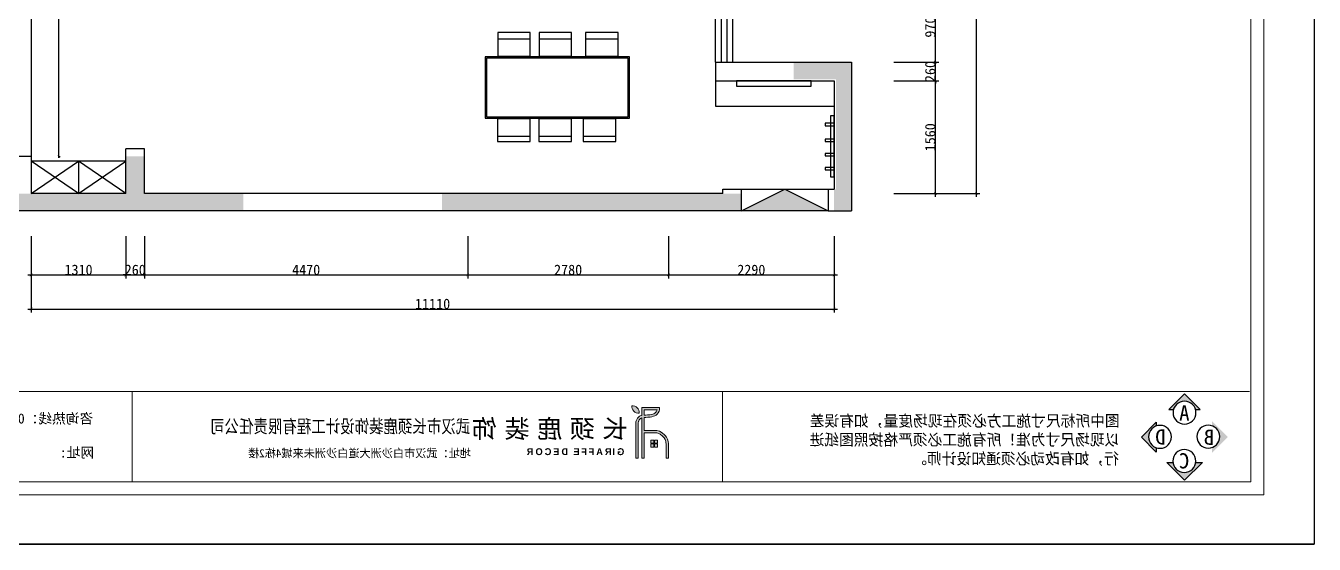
# Model space of a CAD drawing. Header units: inches. Extents: x 1174834 to 1369688, y -175882 to -108740.
# Drawn here: x 1244855 to 1262684, y -147019 to -139842 of the extents above; entities that cross this region are included whole.
import ezdxf

# ---------------------------------------------------------------- set-up
doc = ezdxf.new("R2010")
doc.units = ezdxf.units.IN
doc.header["$LTSCALE"] = 500
doc.header["$MEASUREMENT"] = 0
doc.linetypes.add('ACAD_ISO03W100', pattern=[30, 12, -18])
doc.linetypes.add('DASH', pattern=[0.35, 0.25, -0.1])
doc.layers.add('022外尺寸标注', color=4, linetype='Continuous', lineweight=0)
doc.layers.add('填充线', color=143, linetype='Continuous', lineweight=9)
for name, color, linetype in [('A-01-原始墙体', 7, 'Continuous'), ('SH-尺寸标注', 32, 'Continuous'), ('WALL', 255, 'Continuous'), ('填充', 251, 'Continuous'), ('家具', 2, 'Continuous'), ('特细线', 251, 'Continuous')]:
    doc.layers.add(name, color=color, linetype=linetype)
doc.styles.add('QHGM-宋体', font='SimSun.ttf', dxfattribs={"width": 0.8})
doc.styles.add('宋体', font='NSimSun.ttf', dxfattribs={"height": 80})
doc.styles.add('样式_1', font='')
doc.styles.add('黑体', font='simhei.ttf', dxfattribs={"height": 80})
doc.styles.get('样式_1').set_extended_font_data('FangSong_GB2312')
doc.dimstyles.new('D_20_2.35', dxfattribs={"dimtxt": 142.857143, "dimasz": 35.714286, "dimexe": 47.619048, "dimexo": 0, "dimgap": 0, "dimtad": 1, "dimdec": 0, "dimzin": 1, "dimdsep": 46, "dimtxsty": 'Standard', "dimblk": 'ARCHTICK', "dimcen": 0.09, "dimdle": 47.619048, "dimclrd": 252, "dimclre": 252, "dimclrt": 134, "dimadec": 0, "dimazin": 0, "dimtfac": 1, "dimtdec": 4, "dimtix": 1, "dimtmove": 2, "dimatfit": 3, "dimfxl": 1, "dimtolj": 1, "dimtzin": 0, "dimarcsym": 0})
doc.dimstyles.new('标注-大', dxfattribs={"dimtxt": 120, "dimasz": 60, "dimexe": 30, "dimexo": 30, "dimgap": 20, "dimtad": 1, "dimtxsty": 'Standard', "dimblk": 'ARCHTICK', "dimcen": 2.5, "dimdle": 20, "dimclrd": 8, "dimadec": 0, "dimazin": 0, "dimtfac": 1, "dimtmove": 2, "dimatfit": 3, "dimldrblk": 'OPEN90', "dimfxl": 1, "dimarcsym": 0})

# ---------------------------------------------------------------- blocks, each defined once
blk = doc.blocks.new('_ArchTick')
at = {"color": 0, "linetype": 'ByBlock', "const_width": 0.15}
blk.add_lwpolyline([(-0.5, -0.5), (0.5, 0.5)], dxfattribs=at)
blk = doc.blocks.new('*D350')
at = {"layer": 'Defpoints', "color": 0, "linetype": 'Continuous', "transparency": 16777216}
for p in [(1244930, -142753), (1246240, -142753), (1246240, -143292)]:
    blk.add_point(p, dxfattribs=at)
at = {"layer": 'SH-尺寸标注', "color": 252, "linetype": 'Continuous', "lineweight": -2, "transparency": 16777216}
for p, q in [((1244930, -142753), (1244930, -143340)), ((1246240, -142753), (1246240, -143340)), ((1244882, -143292), (1246288, -143292))]:
    blk.add_line(p, q, dxfattribs=at)
at = {"layer": 'SH-尺寸标注', "color": 252, "linetype": 'Continuous', "lineweight": -2, "transparency": 16777216, "xscale": 35.71428581050463, "yscale": 35.71428581050463, "zscale": 35.71428581050463, "rotation": 180}
blk.add_blockref('_ArchTick', (1244930, -143292), dxfattribs=at)
at = {"layer": 'SH-尺寸标注', "color": 252, "linetype": 'Continuous', "lineweight": -2, "transparency": 16777216, "xscale": 35.71428581050463, "yscale": 35.71428581050463, "zscale": 35.71428581050463}
blk.add_blockref('_ArchTick', (1246240, -143292), dxfattribs=at)
at = {"layer": 'SH-尺寸标注', "color": 134, "linetype": 'Continuous', "transparency": 16777216, "insert": (1245585, -143221), "char_height": 142.9, "attachment_point": 5}
blk.add_mtext('\\A1;1310', dxfattribs=at)
blk = doc.blocks.new('*D351')
at = {"layer": 'Defpoints', "color": 0, "linetype": 'Continuous', "transparency": 16777216}
for p in [(1246240, -142753), (1246500, -142753), (1246500, -143292)]:
    blk.add_point(p, dxfattribs=at)
at = {"layer": 'SH-尺寸标注', "color": 252, "linetype": 'Continuous', "lineweight": -2, "transparency": 16777216}
for p, q in [((1246240, -142753), (1246240, -143340)), ((1246500, -142753), (1246500, -143340)), ((1246240, -143292), (1246204, -143292)), ((1246240, -143292), (1246500, -143292)), ((1246500, -143292), (1246536, -143292))]:
    blk.add_line(p, q, dxfattribs=at)
at = {"layer": 'SH-尺寸标注', "color": 252, "linetype": 'Continuous', "lineweight": -2, "transparency": 16777216, "xscale": 35.71428581050463, "yscale": 35.71428581050463, "zscale": 35.71428581050463}
blk.add_blockref('_ArchTick', (1246240, -143292), dxfattribs=at)
at = {"layer": 'SH-尺寸标注', "color": 252, "linetype": 'Continuous', "lineweight": -2, "transparency": 16777216, "xscale": 35.71428581050463, "yscale": 35.71428581050463, "zscale": 35.71428581050463, "rotation": 180}
blk.add_blockref('_ArchTick', (1246500, -143292), dxfattribs=at)
at = {"layer": 'SH-尺寸标注', "color": 134, "linetype": 'Continuous', "transparency": 16777216, "insert": (1246370, -143221), "char_height": 142.9, "attachment_point": 5}
blk.add_mtext('\\A1;260', dxfattribs=at)
blk = doc.blocks.new('*D352')
at = {"layer": 'Defpoints', "color": 0, "linetype": 'Continuous', "transparency": 16777216}
for p in [(1246500, -142753), (1250970, -142753), (1250970, -143292)]:
    blk.add_point(p, dxfattribs=at)
at = {"layer": 'SH-尺寸标注', "color": 252, "linetype": 'Continuous', "lineweight": -2, "transparency": 16777216}
for p, q in [((1246500, -142753), (1246500, -143340)), ((1250970, -142753), (1250970, -143340)), ((1246452, -143292), (1251018, -143292))]:
    blk.add_line(p, q, dxfattribs=at)
at = {"layer": 'SH-尺寸标注', "color": 252, "linetype": 'Continuous', "lineweight": -2, "transparency": 16777216, "xscale": 35.71428581050463, "yscale": 35.71428581050463, "zscale": 35.71428581050463, "rotation": 180}
blk.add_blockref('_ArchTick', (1246500, -143292), dxfattribs=at)
at = {"layer": 'SH-尺寸标注', "color": 252, "linetype": 'Continuous', "lineweight": -2, "transparency": 16777216, "xscale": 35.71428581050463, "yscale": 35.71428581050463, "zscale": 35.71428581050463}
blk.add_blockref('_ArchTick', (1250970, -143292), dxfattribs=at)
at = {"layer": 'SH-尺寸标注', "color": 134, "linetype": 'Continuous', "transparency": 16777216, "insert": (1248735, -143221), "char_height": 142.9, "attachment_point": 5}
blk.add_mtext('\\A1;4470', dxfattribs=at)
blk = doc.blocks.new('*D353')
at = {"layer": 'Defpoints', "color": 0, "linetype": 'Continuous', "transparency": 16777216}
for p in [(1250970, -142753), (1253750, -142753), (1253750, -143292)]:
    blk.add_point(p, dxfattribs=at)
at = {"layer": 'SH-尺寸标注', "color": 252, "linetype": 'Continuous', "lineweight": -2, "transparency": 16777216}
for p, q in [((1250970, -142753), (1250970, -143340)), ((1253750, -142753), (1253750, -143340)), ((1250922, -143292), (1253798, -143292))]:
    blk.add_line(p, q, dxfattribs=at)
at = {"layer": 'SH-尺寸标注', "color": 252, "linetype": 'Continuous', "lineweight": -2, "transparency": 16777216, "xscale": 35.71428581050463, "yscale": 35.71428581050463, "zscale": 35.71428581050463, "rotation": 180}
blk.add_blockref('_ArchTick', (1250970, -143292), dxfattribs=at)
at = {"layer": 'SH-尺寸标注', "color": 252, "linetype": 'Continuous', "lineweight": -2, "transparency": 16777216, "xscale": 35.71428581050463, "yscale": 35.71428581050463, "zscale": 35.71428581050463}
blk.add_blockref('_ArchTick', (1253750, -143292), dxfattribs=at)
at = {"layer": 'SH-尺寸标注', "color": 134, "linetype": 'Continuous', "transparency": 16777216, "insert": (1252360, -143221), "char_height": 142.9, "attachment_point": 5}
blk.add_mtext('\\A1;2780', dxfattribs=at)
blk = doc.blocks.new('*D354')
at = {"layer": 'Defpoints', "color": 0, "linetype": 'Continuous', "transparency": 16777216}
for p in [(1253750, -142753), (1256040, -142753), (1256040, -143292)]:
    blk.add_point(p, dxfattribs=at)
at = {"layer": 'SH-尺寸标注', "color": 252, "linetype": 'Continuous', "lineweight": -2, "transparency": 16777216}
for p, q in [((1253750, -142753), (1253750, -143340)), ((1256040, -142753), (1256040, -143340)), ((1253702, -143292), (1256088, -143292))]:
    blk.add_line(p, q, dxfattribs=at)
at = {"layer": 'SH-尺寸标注', "color": 252, "linetype": 'Continuous', "lineweight": -2, "transparency": 16777216, "xscale": 35.71428581050463, "yscale": 35.71428581050463, "zscale": 35.71428581050463, "rotation": 180}
blk.add_blockref('_ArchTick', (1253750, -143292), dxfattribs=at)
at = {"layer": 'SH-尺寸标注', "color": 252, "linetype": 'Continuous', "lineweight": -2, "transparency": 16777216, "xscale": 35.71428581050463, "yscale": 35.71428581050463, "zscale": 35.71428581050463}
blk.add_blockref('_ArchTick', (1256040, -143292), dxfattribs=at)
at = {"layer": 'SH-尺寸标注', "color": 134, "linetype": 'Continuous', "transparency": 16777216, "insert": (1254895, -143221), "char_height": 142.9, "attachment_point": 5}
blk.add_mtext('\\A1;2290', dxfattribs=at)
blk = doc.blocks.new('*D355')
at = {"layer": 'Defpoints', "color": 0, "linetype": 'Continuous', "transparency": 16777216}
for p in [(1244930, -142753), (1256040, -142753), (1256040, -143763)]:
    blk.add_point(p, dxfattribs=at)
at = {"layer": 'SH-尺寸标注', "color": 252, "linetype": 'Continuous', "lineweight": -2, "transparency": 16777216}
for p, q in [((1244930, -142753), (1244930, -143811)), ((1256040, -142753), (1256040, -143811)), ((1244882, -143763), (1256088, -143763))]:
    blk.add_line(p, q, dxfattribs=at)
at = {"layer": 'SH-尺寸标注', "color": 252, "linetype": 'Continuous', "lineweight": -2, "transparency": 16777216, "xscale": 35.71428581050463, "yscale": 35.71428581050463, "zscale": 35.71428581050463, "rotation": 180}
blk.add_blockref('_ArchTick', (1244930, -143763), dxfattribs=at)
at = {"layer": 'SH-尺寸标注', "color": 252, "linetype": 'Continuous', "lineweight": -2, "transparency": 16777216, "xscale": 35.71428581050463, "yscale": 35.71428581050463, "zscale": 35.71428581050463}
blk.add_blockref('_ArchTick', (1256040, -143763), dxfattribs=at)
at = {"layer": 'SH-尺寸标注', "color": 134, "linetype": 'Continuous', "transparency": 16777216, "insert": (1250485, -143692), "char_height": 142.9, "attachment_point": 5}
blk.add_mtext('\\A1;11110', dxfattribs=at)
blk = doc.blocks.new('*D371')
at = {"layer": 'Defpoints', "color": 0, "linetype": 'Continuous', "transparency": 16777216}
for p in [(1256865, -140605), (1257442, -140605), (1256865, -142165)]:
    blk.add_point(p, dxfattribs=at)
at = {"layer": 'SH-尺寸标注', "color": 252, "linetype": 'Continuous', "lineweight": -2, "transparency": 16777216}
for p, q in [((1256865, -140605), (1257490, -140605)), ((1257442, -142212), (1257442, -140557)), ((1256865, -142165), (1257490, -142165))]:
    blk.add_line(p, q, dxfattribs=at)
at = {"layer": 'SH-尺寸标注', "color": 252, "linetype": 'Continuous', "lineweight": -2, "transparency": 16777216, "xscale": 35.71428581050463, "yscale": 35.71428581050463, "zscale": 35.71428581050463}
for p, rotation in [((1257442, -140605), 90), ((1257442, -142165), 270)]:
    blk.add_blockref('_ArchTick', p, dxfattribs=dict(at, rotation=rotation))
at = {"layer": 'SH-尺寸标注', "color": 134, "linetype": 'Continuous', "transparency": 16777216, "insert": (1257371, -141385), "char_height": 142.9, "attachment_point": 5, "rotation": 90}
blk.add_mtext('\\A1;1560', dxfattribs=at)
blk = doc.blocks.new('*D372')
at = {"layer": 'Defpoints', "color": 0, "linetype": 'Continuous', "transparency": 16777216}
for p in [(1256865, -140345), (1257442, -140345), (1256865, -140605)]:
    blk.add_point(p, dxfattribs=at)
at = {"layer": 'SH-尺寸标注', "color": 252, "linetype": 'Continuous', "lineweight": -2, "transparency": 16777216}
for p, q in [((1257442, -140345), (1257442, -140309)), ((1256865, -140345), (1257490, -140345)), ((1257442, -140605), (1257442, -140345)), ((1256865, -140605), (1257490, -140605)), ((1257442, -140605), (1257442, -140641))]:
    blk.add_line(p, q, dxfattribs=at)
at = {"layer": 'SH-尺寸标注', "color": 252, "linetype": 'Continuous', "lineweight": -2, "transparency": 16777216, "xscale": 35.71428581050463, "yscale": 35.71428581050463, "zscale": 35.71428581050463}
for p, rotation in [((1257442, -140345), 270), ((1257442, -140605), 90)]:
    blk.add_blockref('_ArchTick', p, dxfattribs=dict(at, rotation=rotation))
at = {"layer": 'SH-尺寸标注', "color": 134, "linetype": 'Continuous', "transparency": 16777216, "insert": (1257371, -140475), "char_height": 142.9, "attachment_point": 5, "rotation": 90}
blk.add_mtext('\\A1;260', dxfattribs=at)
blk = doc.blocks.new('*D373')
at = {"layer": 'Defpoints', "color": 0, "linetype": 'Continuous', "transparency": 16777216}
for p in [(1256865, -139375), (1257442, -139375), (1256865, -140345)]:
    blk.add_point(p, dxfattribs=at)
at = {"layer": 'SH-尺寸标注', "color": 252, "linetype": 'Continuous', "lineweight": -2, "transparency": 16777216}
for p, q in [((1256865, -139375), (1257490, -139375)), ((1257442, -140392), (1257442, -139327)), ((1256865, -140345), (1257490, -140345))]:
    blk.add_line(p, q, dxfattribs=at)
at = {"layer": 'SH-尺寸标注', "color": 252, "linetype": 'Continuous', "lineweight": -2, "transparency": 16777216, "xscale": 35.71428581050463, "yscale": 35.71428581050463, "zscale": 35.71428581050463}
for p, rotation in [((1257442, -139375), 90), ((1257442, -140345), 270)]:
    blk.add_blockref('_ArchTick', p, dxfattribs=dict(at, rotation=rotation))
at = {"layer": 'SH-尺寸标注', "color": 134, "linetype": 'Continuous', "transparency": 16777216, "insert": (1257371, -139860), "char_height": 142.9, "attachment_point": 5, "rotation": 90}
blk.add_mtext('\\A1;970', dxfattribs=at)
blk = doc.blocks.new('*D380')
at = {"layer": 'Defpoints', "color": 0, "linetype": 'Continuous', "transparency": 16777216}
for p in [(1256865, -132765), (1256865, -142165), (1258008, -142165)]:
    blk.add_point(p, dxfattribs=at)
at = {"layer": 'SH-尺寸标注', "color": 252, "linetype": 'Continuous', "lineweight": -2, "transparency": 16777216}
for p, q in [((1256865, -132765), (1258056, -132765)), ((1258008, -132717), (1258008, -142212)), ((1256865, -142165), (1258056, -142165))]:
    blk.add_line(p, q, dxfattribs=at)
at = {"layer": 'SH-尺寸标注', "color": 252, "linetype": 'Continuous', "lineweight": -2, "transparency": 16777216, "xscale": 35.71428581050463, "yscale": 35.71428581050463, "zscale": 35.71428581050463}
for p, rotation in [((1258008, -132765), 90), ((1258008, -142165), 270)]:
    blk.add_blockref('_ArchTick', p, dxfattribs=dict(at, rotation=rotation))
at = {"layer": 'SH-尺寸标注', "color": 134, "linetype": 'Continuous', "transparency": 16777216, "insert": (1257937, -137465), "char_height": 142.9, "attachment_point": 5, "rotation": 90}
blk.add_mtext('\\A1;9400', dxfattribs=at)
blk = doc.blocks.new('grhfgxghd')
at = {"layer": '填充'}
h = blk.add_hatch(color=256, dxfattribs=at)
edge = h.paths.add_edge_path()
edge.add_line((4603.04, -586.82), (4601.8, -586.82))
edge.add_line((4601.8, -586.82), (4606.01, -582.6))
edge.add_line((4606.01, -582.6), (4610.23, -586.82))
edge.add_line((4610.23, -586.82), (4609, -586.82))
edge.add_ellipse((4606.02, -587.69), major_axis=(3.1, 0), ratio=1, start_angle=16.2569, end_angle=163.6607)
edge = h.paths.add_edge_path()
edge.add_line((4617.71, -594.3), (4613.66, -598.36))
edge.add_line((4613.66, -598.36), (4613.66, -597.18))
edge.add_ellipse((4612.65, -594.25), major_axis=(3.1, 0), ratio=1, start_angle=-71.1175, end_angle=-0.0533)
edge.add_ellipse((4612.65, -594.25), major_axis=(-3.1, 0), ratio=1, start_angle=180.0264, end_angle=251.0906)
edge.add_line((4613.66, -591.31), (4613.66, -590.25))
edge.add_line((4613.66, -590.25), (4617.71, -594.3))
edge = h.paths.add_edge_path()
edge.add_ellipse((4599.6, -594.18), major_axis=(3.1, 0), ratio=1, start_angle=179.9724, end_angle=251.2533)
edge.add_line((4598.6, -597.12), (4598.6, -598.6))
edge.add_line((4598.6, -598.6), (4594.31, -594.3))
edge.add_line((4594.31, -594.3), (4598.6, -590.01))
edge.add_line((4598.6, -590.01), (4598.6, -591.24))
edge.add_ellipse((4599.6, -594.18), major_axis=(3.1, 0), ratio=1, start_angle=108.6746, end_angle=179.9555)
edge = h.paths.add_edge_path()
edge.add_line((4601.18, -601.17), (4603.01, -601.17))
edge.add_ellipse((4606.09, -600.8), major_axis=(3.1, 0), ratio=1, start_angle=186.7941, end_angle=353.0374)
edge.add_line((4609.17, -601.17), (4610.84, -601.17))
edge.add_line((4610.84, -601.17), (4606.01, -606))
edge.add_line((4606.01, -606), (4601.18, -601.17))
for p, q in [((4606.01, -582.6), (4601.8, -586.82)), ((4610.23, -586.82), (4606.01, -582.6)), ((4603.04, -586.82), (4601.8, -586.82)), ((4610.23, -586.82), (4609, -586.82)), ((4617.71, -594.3), (4613.66, -590.25)), ((4613.66, -590.25), (4613.66, -591.31)), ((4613.66, -598.36), (4617.71, -594.3)), ((4613.66, -597.18), (4613.66, -598.36)), ((4601.18, -601.17), (4606.01, -606)), ((4603.01, -601.17), (4601.18, -601.17)), ((4606.01, -606), (4610.84, -601.17)), ((4610.84, -601.17), (4609.17, -601.17))]:
    blk.add_line(p, q, dxfattribs=at)
for centre in [(4606.02, -587.69), (4599.6, -594.18), (4612.65, -594.25), (4606.09, -600.8)]:
    blk.add_ellipse(centre, major_axis=(-3.1, 0), ratio=1, start_param=3.141678, end_param=9.424863, dxfattribs=at)
at = {"layer": 'WALL', "color": 4}
for s, p in [('A', (4604.67, -589.87)), ('B', (4597.98, -596.43)), ('D', (4611.14, -596.34)), ('C', (4604.71, -602.81))]:
    blk.add_text(s, height=4.14, dxfattribs=at).set_placement(p)
blk = doc.blocks.new('gndghfggn')
at = {"layer": '022外尺寸标注'}
h = blk.add_hatch(color=143, dxfattribs=at)
h.dxf.hatch_style = 1
h.paths.add_polyline_path([(4708.14, -1030.86), (4707.46, -1030.86), (4707.46, -1031.54), (4708.14, -1031.54)], flags=17)
h.paths.add_polyline_path([(4708.93, -1030.86), (4708.25, -1030.86), (4708.25, -1031.54), (4708.93, -1031.54)], flags=17)
h.paths.add_polyline_path([(4708.93, -1032.34), (4708.93, -1031.66), (4708.25, -1031.66), (4708.25, -1032.34)], flags=17)
h.paths.add_polyline_path([(4708.14, -1031.66), (4707.46, -1031.66), (4707.46, -1032.34), (4708.14, -1032.34)], flags=17)
h.paths.add_polyline_path([(4710.39, -1028.73), (4708.02, -1028.73), (4707.62, -1028.77), (4707.04, -1028.94), (4706.7, -1029.1), (4706.37, -1029.31), (4706.02, -1029.61), (4705.8, -1029.84), (4705.54, -1030.22), (4705.33, -1030.65), (4705.17, -1031.15), (4705.12, -1031.56), (4705.12, -1034.73), (4705.63, -1034.73), (4705.63, -1031.71), (4705.66, -1031.4), (4705.7, -1031.18), (4705.76, -1030.99), (4705.85, -1030.73), (4706.05, -1030.36), (4706.27, -1030.1), (4706.51, -1029.86), (4706.75, -1029.68), (4706.93, -1029.57), (4707.07, -1029.49), (4707.22, -1029.44), (4707.43, -1029.37), (4707.64, -1029.3), (4707.9, -1029.25), (4710.39, -1029.25), (4710.39, -1034.74), (4710.9, -1034.74), (4710.9, -1026.02), (4711.04, -1026.09), (4711.14, -1026.15), (4711.24, -1026.23), (4711.29, -1026.29), (4711.34, -1026.33), (4711.42, -1026.44), (4711.51, -1026.59), (4711.56, -1026.72), (4711.58, -1026.77), (4711.61, -1026.83), (4711.62, -1026.91), (4711.64, -1027.02), (4711.66, -1027.11), (4711.66, -1034.74), (4712.18, -1034.74), (4712.18, -1027.13), (4712.16, -1026.9), (4712.1, -1026.66), (4711.98, -1026.37), (4711.84, -1026.12), (4711.62, -1025.87), (4711.38, -1025.68), (4711.25, -1025.62), (4710.9, -1025.48), (4710.9, -1023.79), (4707.06, -1023.79), (4707.06, -1024.27), (4707.14, -1024.6), (4707.32, -1024.97), (4707.55, -1025.23), (4707.8, -1025.43), (4708.08, -1025.58), (4708.35, -1025.69), (4708.74, -1025.79), (4709.09, -1025.84), (4709.57, -1025.9), (4710.02, -1025.93), (4710.39, -1025.93)])
h.paths.add_polyline_path([(4710.4, -1025.43), (4710.04, -1025.43), (4709.62, -1025.4), (4709.16, -1025.34), (4708.84, -1025.3), (4708.51, -1025.21), (4708.29, -1025.12), (4708.07, -1025.01), (4707.89, -1024.87), (4707.74, -1024.69), (4707.62, -1024.44), (4707.58, -1024.29), (4710.4, -1024.29)], flags=16)
h.paths.add_polyline_path([(4711.43, -1025, 0.456232), (4713.06, -1023.39, 0.456232)])
at = {"layer": '022外尺寸标注', "color": 143}
for points in [[(4710.9, -1026.02), (4711.04, -1026.09), (4711.14, -1026.15), (4711.24, -1026.23), (4711.29, -1026.29), (4711.34, -1026.33), (4711.42, -1026.44), (4711.51, -1026.59), (4711.56, -1026.72), (4711.58, -1026.77), (4711.61, -1026.83), (4711.62, -1026.91), (4711.64, -1027.02), (4711.66, -1027.11), (4711.66, -1034.74), (4712.18, -1034.74), (4712.18, -1027.13), (4712.16, -1026.9), (4712.1, -1026.66), (4711.98, -1026.37), (4711.84, -1026.12), (4711.62, -1025.87), (4711.38, -1025.68), (4711.25, -1025.62), (4710.9, -1025.48), (4710.9, -1023.79), (4707.06, -1023.79), (4707.06, -1024.27), (4707.14, -1024.6), (4707.32, -1024.97), (4707.55, -1025.23), (4707.8, -1025.43), (4708.08, -1025.58), (4708.35, -1025.69), (4708.74, -1025.79), (4709.09, -1025.84), (4709.57, -1025.9), (4710.02, -1025.93), (4710.39, -1025.93), (4710.39, -1028.73), (4708.02, -1028.73), (4707.62, -1028.77), (4707.04, -1028.94), (4706.7, -1029.1), (4706.37, -1029.31), (4706.02, -1029.61), (4705.8, -1029.84), (4705.54, -1030.22), (4705.33, -1030.65), (4705.17, -1031.15), (4705.12, -1031.56), (4705.12, -1034.73), (4705.63, -1034.73), (4705.63, -1031.71), (4705.66, -1031.4), (4705.7, -1031.18), (4705.76, -1030.99), (4705.85, -1030.73), (4706.05, -1030.36), (4706.27, -1030.1), (4706.51, -1029.86), (4706.75, -1029.68), (4706.93, -1029.57), (4707.07, -1029.49), (4707.22, -1029.44), (4707.43, -1029.37), (4707.64, -1029.3), (4707.9, -1029.25), (4710.39, -1029.25), (4710.39, -1034.74)], [(4710.39, -1034.74), (4710.9, -1034.74), (4710.9, -1026.02)]]:
    blk.add_lwpolyline(points, dxfattribs=at)
for points in [[(4710.4, -1025.43), (4710.4, -1024.29), (4707.58, -1024.29), (4707.62, -1024.44), (4707.74, -1024.69), (4707.89, -1024.87), (4708.07, -1025.01), (4708.29, -1025.12), (4708.51, -1025.21), (4708.84, -1025.3), (4709.16, -1025.34), (4709.62, -1025.4), (4710.04, -1025.43)], [(4707.46, -1031.54), (4708.14, -1031.54), (4708.14, -1030.86), (4707.46, -1030.86)], [(4707.46, -1032.34), (4708.14, -1032.34), (4708.14, -1031.66), (4707.46, -1031.66)], [(4708.25, -1031.54), (4708.93, -1031.54), (4708.93, -1030.86), (4708.25, -1030.86)], [(4708.25, -1032.34), (4708.93, -1032.34), (4708.93, -1031.66), (4708.25, -1031.66)]]:
    blk.add_lwpolyline(points, close=True, dxfattribs=at)
for centre, start, end in [((4712.95, -1024.9), 85.683, 183.7789), ((4711.55, -1023.49), 265.683, 3.7789)]:
    blk.add_arc(centre, 1.52, start, end, dxfattribs=at)
at = {"layer": '022外尺寸标注', "color": 143, "attachment_point": 1}
for s, width, insert, char_height, style in [('{\\f南宋书局体|b1|i0|c134|p2;\\T1.3;长颈鹿装饰}', 35.0689, (4713.92, -1026.39), 4, '宋体'), ('{\\f汉仪全唐诗简|b1|i0|c134|p18;\\T1.3;GIRAFFE DECOR}', 39.5744, (4714.68, -1032.6), 1.5, '样式_1')]:
    blk.add_mtext_dynamic_manual_height_columns(s, width=width, gutter_width=12.5, heights=[0], dxfattribs=dict(at, insert=insert, char_height=char_height, style=style))
blk = doc.blocks.new('JNNJ')
at = {"layer": 'WALL', "color": 8, "ltscale": 0.5}
for p, q in [((283797, -80914), (283797, -98160)), ((283797, -98160), (308185, -98160)), ((308185, -98160), (283797, -98160))]:
    blk.add_line(p, q, dxfattribs=at)
at = {"layer": '填充线'}
for p, q in [((284431, -97537), (284431, -81588)), ((284594, -81751), (284594, -97374)), ((307293, -96236), (284612, -96236)), ((284594, -97374), (307293, -97374)), ((284431, -97537), (307456, -97537))]:
    blk.add_line(p, q, dxfattribs=at)
blk = doc.blocks.new('HHYT')
at = {"layer": '填充线'}
for p, q in [((390529, -114619), (390529, -113481)), ((397952, -113481), (397952, -114619))]:
    blk.add_line(p, q, dxfattribs=at)
blk.add_blockref('JNNJ', (99287, -17246))
at = {"layer": '填充'}
for name, p, xscale, yscale, zscale in [('grhfgxghd', (170750, -86449), 46.45337964286096, 46.45337964286096, 46.45337964286096), ('gndghfggn', (117997, -54237), 58.06672455353011, 58.06672455353011, 58.06672455353011)]:
    blk.add_blockref(name, p, dxfattribs=dict(at, xscale=xscale, yscale=yscale, zscale=zscale))
at = {"layer": '填充线'}
for s, height, style, width, p in [('咨询热线：027--88865661 ', 126.47, '宋体', 1, (398443, -113886)), ('武汉市长颈鹿装饰设计工程有限责任公司', 166.55, 'QHGM-宋体', 0.8, (393701, -114005))]:
    blk.add_text(s, height=height, dxfattribs=dict(at, style=style, width=width)).set_placement(p)
for s, height, style, p in [('地址：武汉市白沙洲大道白沙洲未来城4栋2楼', 102.81, '黑体', (393692, -114311)), ('网址: ', 126.5, '宋体', (398433, -114314))]:
    blk.add_text(s, height=height, dxfattribs=dict(at, style=style)).set_placement(p)
at = {"layer": '家具', "color": 8, "width": 1}
for s, p in [('图中所标尺寸施工方必须在现场度量，如有误差', (385532, -113923)), ('行，如有改动必须通知设计师。', (385541, -114399))]:
    blk.add_text(s, height=142.79, dxfattribs=at).set_placement(p)
at = {"layer": '家具', "color": 8}
blk.add_text('以现场尺寸为准！所有施工必须严格按照图纸进', height=142.79, dxfattribs=at).set_placement((385535, -114161))
blk = doc.blocks.new('*D444')
at = {"color": 8, "lineweight": -2, "ltscale": 5, "transparency": 16777216}
blk.add_line((1245311, -141672), (1245311, -136195), dxfattribs=at)
at = {"color": 0, "lineweight": -2, "ltscale": 5, "transparency": 16777216}
for p, q in [((1245308, -136215), (1245331, -136215)), ((1245308, -141652), (1245331, -141652))]:
    blk.add_line(p, q, dxfattribs=at)
at = {"layer": 'Defpoints', "color": 0, "ltscale": 5, "transparency": 16777216}
for p in [(1244930, -136215), (1245311, -136215), (1244930, -141652)]:
    blk.add_point(p, dxfattribs=at)
at = {"color": 8, "lineweight": -2, "ltscale": 5, "transparency": 16777216, "xscale": 30, "yscale": 30, "zscale": 30}
for p, rotation in [((1245311, -136215), 90), ((1245311, -141652), 270)]:
    blk.add_blockref('_ArchTick', p, dxfattribs=dict(at, rotation=rotation))
at = {"color": 0, "ltscale": 5, "transparency": 16777216, "insert": (1245201, -138933), "char_height": 200, "attachment_point": 5, "rotation": 90}
blk.add_mtext('5437', dxfattribs=at)

msp = doc.modelspace()

# ---------------------------------------------------------------- hatches: boundary and pattern name
at = {"layer": '特细线'}
h = msp.add_hatch(color=256, dxfattribs=at)
h.dxf.hatch_style = 1
h.paths.add_polyline_path([(1255481.8, -140344.8), (1256280, -140344.8), (1256280, -142404.8), (1256040, -142404.8), (1256040, -142104.8), (1256065, -142104.8), (1256065, -140582.3), (1255481.8, -140582.3)])
h = msp.add_hatch(color=256, dxfattribs=at)
h.dxf.hatch_style = 1
h.paths.add_polyline_path([(1244690, -142164.8), (1246240, -142164.8), (1246240, -141985.7), (1246240, -141649.4), (1246500, -141649.4), (1246500, -142164.8), (1247866.9, -142164.8), (1247866.9, -142404.8), (1244690, -142404.8)])
h = msp.add_hatch(color=256, dxfattribs=at)
h.dxf.hatch_style = 1
h.paths.add_polyline_path([(1250616.6, -142164.8), (1254760, -142164.8), (1254760, -142404.8), (1250616.6, -142404.8)])
h = msp.add_hatch(color=256, dxfattribs=at)
h.dxf.hatch_style = 1
h.paths.add_polyline_path([(1254760, -142404.8), (1255360, -142104.8), (1255960, -142404.8)])

# ---------------------------------------------------------------- linework, layer by layer
at = {"color": 3, "linetype": 'DASH', "ltscale": 150}
for p, q in [((1251384.6, -140022.8), (1251834.6, -140022.8)), ((1251955.7, -140022.8), (1252405.7, -140022.8)), ((1252601.4, -140022.8), (1253051.4, -140022.8)), ((1251384.6, -141372.2), (1251834.6, -141372.2)), ((1251384.6, -141372.2), (1251834.6, -141372.2)), ((1251955.7, -141372.2), (1252405.7, -141372.2)), ((1251955.7, -141372.2), (1252405.7, -141372.2)), ((1252568.9, -141372.2), (1253018.9, -141372.2)), ((1252568.9, -141372.2), (1253018.9, -141372.2)), ((1246240, -141714.8), (1244930, -141714.8)), ((1245585, -141714.8), (1245585, -142164.8))]:
    msp.add_line(p, q, dxfattribs=at)
at = {"color": 7, "ltscale": 5, "true_color": 0xffffff}
for p, q in [((1254400, -140604.8), (1254400, -140954.8)), ((1254400, -140954.8), (1256040, -140954.8))]:
    msp.add_line(p, q, dxfattribs=at)
at = {"color": 147, "linetype": 'ACAD_ISO03W100', "ltscale": 3}
for p, q in [((1245585, -142164.8), (1244930, -141714.8)), ((1244930, -142164.8), (1245585, -141714.8)), ((1245585, -142164.8), (1246240, -141714.8)), ((1246240, -142164.8), (1245585, -141714.8))]:
    msp.add_line(p, q, dxfattribs=at)
at = {"color": 3, "linetype": 'DASH', "ltscale": 150}
for points in [[(1251386.2, -140262.1), (1251836.2, -140262.1), (1251836.2, -139933.2), (1251386.2, -139933.2)], [(1251957.3, -140262.1), (1252407.3, -140262.1), (1252407.3, -139933.2), (1251957.3, -139933.2)], [(1252601.4, -140262.1), (1253051.4, -140262.1), (1253051.4, -139933.2), (1252601.4, -139933.2)], [(1253211.1, -141122.5), (1253211.1, -140272.5), (1251211.1, -140272.5), (1251211.1, -141122.5)], [(1251834.6, -141130.3), (1251384.6, -141130.3), (1251384.6, -141443.3), (1251834.6, -141443.3)], [(1252405.7, -141130.3), (1251955.7, -141130.3), (1251955.7, -141443.3), (1252405.7, -141443.3)], [(1253018.9, -141130.3), (1252568.9, -141130.3), (1252568.9, -141443.3), (1253018.9, -141443.3)]]:
    msp.add_lwpolyline(points, close=True, dxfattribs=at)
at = {"color": 251, "true_color": 0x636466}
msp.add_lwpolyline([(1253191.1, -141102.5), (1253191.1, -140292.5), (1251231.1, -140292.5), (1251231.1, -141102.5)], close=True, dxfattribs=at)
at = {"color": 3}
for points in [[(1255725, -140604.8), (1254687.9, -140604.8), (1254687.9, -140677), (1255725, -140677)], [(1256040, -141089.7), (1255991.3, -141089.7), (1255991.3, -141931.3), (1256040, -141931.3)]]:
    msp.add_lwpolyline(points, close=True, dxfattribs=at)
at = {"layer": 'A-01-原始墙体', "color": 4}
for p, q in [((1254400, -140344.8), (1256280, -140344.8)), ((1254400, -140344.8), (1254400, -140604.8)), ((1256280, -140344.8), (1256280, -142404.8)), ((1254400, -140604.8), (1256040, -140604.8)), ((1256040, -140604.8), (1256040, -142104.8)), ((1246500, -141544.8), (1246240, -141544.8)), ((1246240, -142164.8), (1246240, -141544.8)), ((1246500, -142164.8), (1246500, -141544.8)), ((1244930, -141651.6), (1244690, -141651.6)), ((1244930, -141651.6), (1244930, -142164.8)), ((1246240, -142164.8), (1244930, -142164.8)), ((1254500, -142164.8), (1246500, -142164.8)), ((1254500, -142104.8), (1254760, -142104.8)), ((1254500, -142164.8), (1254500, -142104.8)), ((1254760, -142404.8), (1254760, -142104.8)), ((1255960, -142104.8), (1255960, -142404.8)), ((1255960, -142104.8), (1256040, -142104.8)), ((1254760, -142404.8), (1244690, -142404.8)), ((1255960, -142404.8), (1256280, -142404.8))]:
    msp.add_line(p, q, dxfattribs=at)
at = {"layer": '特细线'}
for p, q in [((1244930, -136214.8), (1244930, -141651.6)), ((1254400, -140344.8), (1254400, -139374.8)), ((1254480, -140344.8), (1254480, -139374.8)), ((1254560, -140344.8), (1254560, -139374.8)), ((1254640, -140344.8), (1254640, -139374.8)), ((1254760, -142104.8), (1255960, -142104.8)), ((1255960, -142404.8), (1254760, -142404.8))]:
    msp.add_line(p, q, dxfattribs=at)
for points in [[(1256040, -141191.5), (1255916.6, -141191.5), (1255916.6, -141227.6), (1256040, -141227.6)], [(1256040, -141409.5), (1255916.6, -141409.5), (1255916.6, -141445.6), (1256040, -141445.6)], [(1256040, -141607.8), (1255916.6, -141607.8), (1255916.6, -141643.9), (1256040, -141643.9)], [(1256040, -141802.3), (1255916.6, -141802.3), (1255916.6, -141838.3), (1256040, -141838.3)]]:
    msp.add_lwpolyline(points, close=True, dxfattribs=at)
msp.add_lwpolyline([(1254760, -142404.8), (1255360, -142104.8), (1255960, -142404.8)], dxfattribs=at)

# ---------------------------------------------------------------- block references
at = {"xscale": -1.1, "yscale": 1.1, "zscale": 1.1}
msp.add_blockref('HHYT', (1684076.3, -20073.4), dxfattribs=at)

# ---------------------------------------------------------------- dimensions: what is measured, and where the dimension line sits
at = {"color": 7, "ltscale": 5, "true_color": 0xffffff}
dim = msp.add_linear_dim(base=(1245310.8, -136214.8), p1=(1244930, -141651.6), p2=(1244930, -136214.8), angle=90, dimstyle='标注-大', override={"dimtxt": 200, "dimasz": 30, "dimexe": 20, "dimexo": 20, "dimgap": 10, "dimtoh": 1, "dimdec": 0, "dimcen": 0.5, "dimtdec": 0, "dimldrblk": 'ArchTick', "dimfxl": 3, "dimfxlon": 1, "dimarcsym": 1}, dxfattribs=at)
dim.commit()
dim.dimension.update_dxf_attribs({"geometry": '*D444', "text_midpoint": (1245200.8, -138933.2)})
at = {"layer": 'SH-尺寸标注', "color": 252, "linetype": 'Continuous'}
for p1, p2, distance, picture, middle in [((1256864.9, -132764.8), (1256864.9, -142164.8), 1143.4, '*D380', (1257936.9, -137464.8)), ((1244930, -142752.6), (1256040, -142752.6), -1010.9, '*D355', (1250485, -143692))]:
    dim = msp.add_aligned_dim(p1=p1, p2=p2, distance=distance, dimstyle='D_20_2.35', dxfattribs=at)
    dim.commit()
    dim.dimension.update_dxf_attribs({"geometry": picture, "text_midpoint": middle})
for base, p1, p2, angle, picture, middle in [((1257442.4, -139374.8), (1256864.9, -140344.8), (1256864.9, -139374.8), 270, '*D373', (1257370.9, -139859.8)), ((1257442.4, -140344.8), (1256864.9, -140604.8), (1256864.9, -140344.8), 270, '*D372', (1257370.9, -140474.8)), ((1257442.4, -140604.8), (1256864.9, -142164.8), (1256864.9, -140604.8), 270, '*D371', (1257370.9, -141384.8)), ((1246240, -143292.3), (1244930, -142752.6), (1246240, -142752.6), 0, '*D350', (1245585, -143220.9)), ((1246500, -143292.3), (1246240, -142752.6), (1246500, -142752.6), 0, '*D351', (1246370, -143220.9)), ((1250970, -143292.3), (1246500, -142752.6), (1250970, -142752.6), 0, '*D352', (1248735, -143220.9)), ((1253750, -143292.3), (1250970, -142752.6), (1253750, -142752.6), 0, '*D353', (1252360, -143220.9)), ((1256040, -143292.3), (1253750, -142752.6), (1256040, -142752.6), 0, '*D354', (1254895, -143220.9))]:
    dim = msp.add_linear_dim(base=base, p1=p1, p2=p2, angle=angle, dimstyle='D_20_2.35', dxfattribs=at)
    dim.commit()
    dim.dimension.update_dxf_attribs({"geometry": picture, "text_midpoint": middle})

doc.saveas('drawing.dxf')
